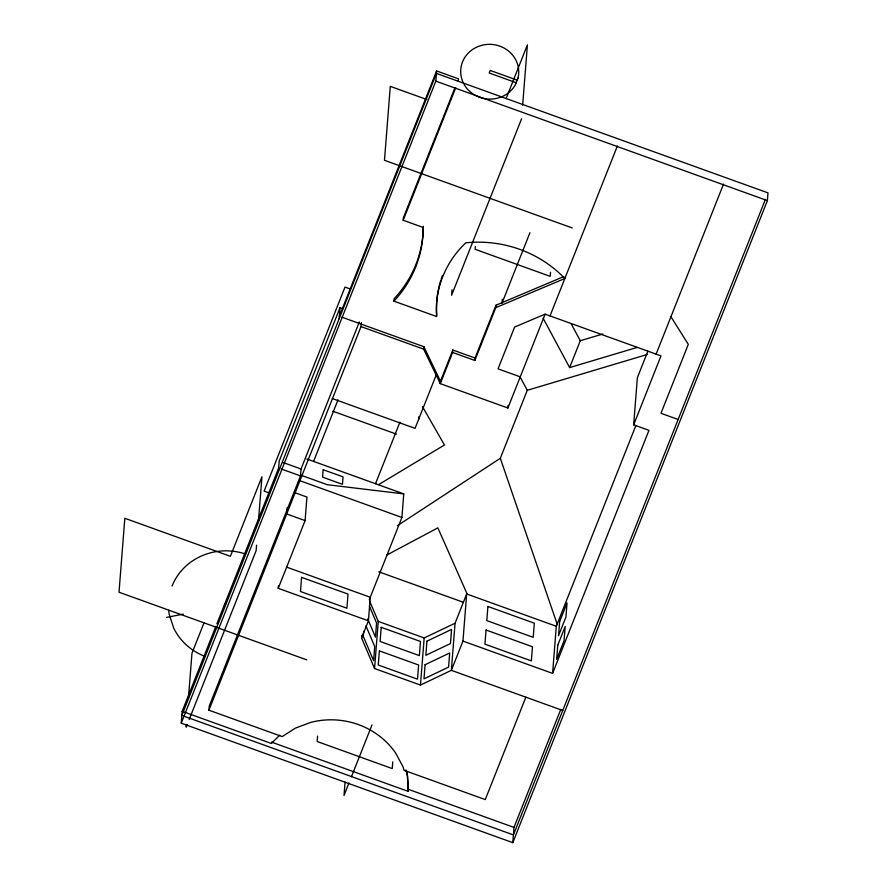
<?xml version="1.0" encoding="UTF-8"?>
<svg xmlns="http://www.w3.org/2000/svg" width="887" height="887" viewBox="0 0 887 887"><rect width="100%" height="100%" fill="white"/><g stroke="black" fill="none" stroke-linecap="round" stroke-linejoin="round"><path stroke-width="1.33" d="M181.846 715.454L436.437 73.41L767.987 192.878L767.388 200.606L512.797 842.65L181.247 723.182L182.179 711.33L215.863 626.366M186.359 724.424L186.148 727.163L187.157 724.612M188.41 698.413L191.969 653.231L204.099 622.63M525.869 697.182L485.267 799.575L404.017 770.304L403.053 766.834L395.713 753.141A76.393 72.013 4.5 0 0 310.528 722.45L295.526 728.083L282.155 736.587L208.911 710.199L209.243 706.074L300.505 475.909L301.048 468.99L359.357 321.937M256.554 545.217L256.121 550.694L189.186 719.512M258.494 520.58L261.942 476.762L230.387 556.326L124.823 518.285L119.013 592.217L306.736 659.861M462.959 641.09L552.59 673.388L556.293 626.266L466.673 593.968L462.959 641.09L451.361 670.339L420.46 685.074L374.558 668.532L361.608 637.997L368.415 620.822L278.241 588.325L278.44 585.708M287.233 507.442L286.712 513.983L305.095 520.602L278.241 588.325M305.095 520.602L306.946 497.053L294.695 492.629M339.167 318.71L340.031 307.667L342.604 308.598M317.579 736.143L317.158 741.51L392.242 768.574L392.775 761.855M208.911 710.199L361.02 326.593L361.331 322.657M345.076 782.046L344.012 795.495L348.968 782.988M361.608 637.997L361.818 635.303M363.692 631.256L363.293 636.389L373.604 660.704L374.724 646.568L365.954 625.9M368.415 620.822L370.267 597.261L286.534 567.092M474.844 360.477L475.033 358.026L452.825 350.021L452.636 352.472L474.844 360.477L495.778 307.667L564.831 278.507A115.321 108.702 4.5 0 0 465.797 242.827A101.805 95.973 4.5 0 0 436.581 316.515L393.939 301.148L394.127 298.697A117.993 111.219 4.5 0 0 423.343 226.351M393.939 301.148A117.993 111.219 4.5 0 0 423.154 227.46L403.186 220.264L403.374 217.814L454.92 87.835M374.558 668.532L378.261 621.41L369.624 601.053M181.247 723.182L435.827 81.138L436.626 70.949L458.49 78.832L458.291 81.282M369.325 599.634L401.911 517.465L403.762 493.904L306.847 458.978M552.59 673.388L648.962 430.339L633.662 424.829L660.992 355.898L545.117 314.153L507.896 408.009L440.274 383.639L423.642 349.145L423.842 346.529M418.653 419.307L418.852 416.69M436.581 316.515L436.77 314.065A101.805 95.973 4.5 0 1 440.684 280.591M440.484 381.022L440.274 383.639L452.636 352.472M271.444 742.086L408.342 791.415L407.066 771.612M420.46 685.074L424.174 637.953L455.075 623.217L466.673 593.968M452.048 289.761L451.616 295.238L521.589 118.769M475.321 246.597L475.11 249.291L550.195 276.345L550.517 272.309M455.075 623.217L451.361 670.339L562.746 710.476M495.778 307.667L495.977 305.217L563.777 276.589M502.286 299.229L501.964 303.265L529.949 232.682M522.665 105.076L527.41 44.838L506.033 98.734M507.896 408.009L508.107 405.315M512.797 842.65L513.994 827.416L560.795 709.378M633.662 424.829L637.365 377.707L647.898 351.152M340.031 307.667L279.194 461.118L278.651 468.037L216.883 623.794M339.355 316.26L436.626 70.949M403.186 220.264L455.741 87.713M313.665 461.207L338.025 399.782M375.511 483.725L399.926 422.145M436.515 374.247L415.061 428.366L332.381 398.573M452.825 350.021L440.473 381.188L423.831 346.695L341.927 317.18M475.033 358.026L495.977 305.217M351.452 776.735L372.008 724.912M550.007 315.916L617.396 145.967M397.398 525.681L500.312 458.291L527.277 390.302L520.092 376.92M637.276 347.382L569.631 367.584L580.275 340.73L571.228 323.877M656.103 354.146L723.493 184.197M556.293 626.266L635.835 425.66M765.437 199.309L513.407 834.922L183.154 715.92M279.693 735.212L271.333 743.461L182.179 711.33M378.76 484.535L444.465 444.997L422.423 406.545M386.699 555.085L437.868 527.865L467.227 594.201M545.117 314.153L514.637 327.026L498.05 368.837L520.259 376.842M580.275 340.73L602.827 334M527.277 390.302L647.41 354.434M166.568 617.396L183.287 614.126M403.762 493.904L327.292 484.712L301.536 475.432M517.332 80.207L490.223 70.439L489.214 73L516.312 82.768M435.827 81.138L767.388 200.606M426.791 99.51L390.291 86.361L384.481 160.292L572.204 227.937M350.199 288.962L345.01 287.1L264.115 491.11L269.227 492.961M678.134 419.484L660.97 413.298L688.301 344.367L670.938 316.737M361.02 326.593L423.642 349.145M332.758 411.191L396.434 434.131M283.053 462.504L301.048 468.99M281.223 468.968L300.505 475.909M299.817 480.676L401.911 517.465M378.816 571.816L463.38 602.284M378.261 621.41L424.174 637.953M408.508 789.397L513.994 827.416M543.143 318.222L569.631 367.584M369.358 605.987L376.576 623.018L375.456 637.143L367.728 618.915M500.312 458.291L557.346 624.659M405.858 769.849L407.61 776.147L408.342 791.415M441.105 279.294A101.805 95.973 4.5 0 1 442.469 275.447M204.952 656.402A58.154 54.817 4.5 0 1 173.664 627.996L169.217 614.281A58.154 54.817 4.5 0 1 168.674 610.411M172.067 586.041A58.154 54.817 4.5 0 1 245.544 554.02M224.522 604.945A2.151 2.029 4.5 0 1 225.642 603.814M301.602 577.37L300.482 591.507L346.906 608.227L348.014 594.09L301.602 577.37M323.167 469.711L322.58 477.151L342.471 484.313L343.058 476.873L323.167 469.711M379.359 650.87L378.239 665.006L417.522 679.165L418.631 665.028L379.359 650.87M381.21 627.32L380.091 641.456L419.374 655.604L420.482 641.467L381.21 627.32M425.095 664.718L423.986 678.854L448.589 667.124L449.698 652.987L425.095 664.718M426.946 641.168L425.838 655.305L450.441 643.563L451.561 629.437L426.946 641.168M486.054 630.025L484.934 644.162L531.357 660.893L532.466 646.756L486.054 630.025M487.905 606.464L486.786 620.601L533.209 637.332L534.318 623.195L487.905 606.464M557.779 645.182L556.659 659.318L564.077 640.625L565.196 626.488L557.779 645.182M559.63 621.632L558.522 635.768L565.928 617.064L567.048 602.927L559.63 621.632M517.997 78.1L515.358 84.775A29.027 27.364 4.5 0 1 466.551 88.013A29.027 27.364 4.5 0 1 483.648 44.893A29.027 27.364 4.5 0 1 517.997 78.1"/></g></svg>
